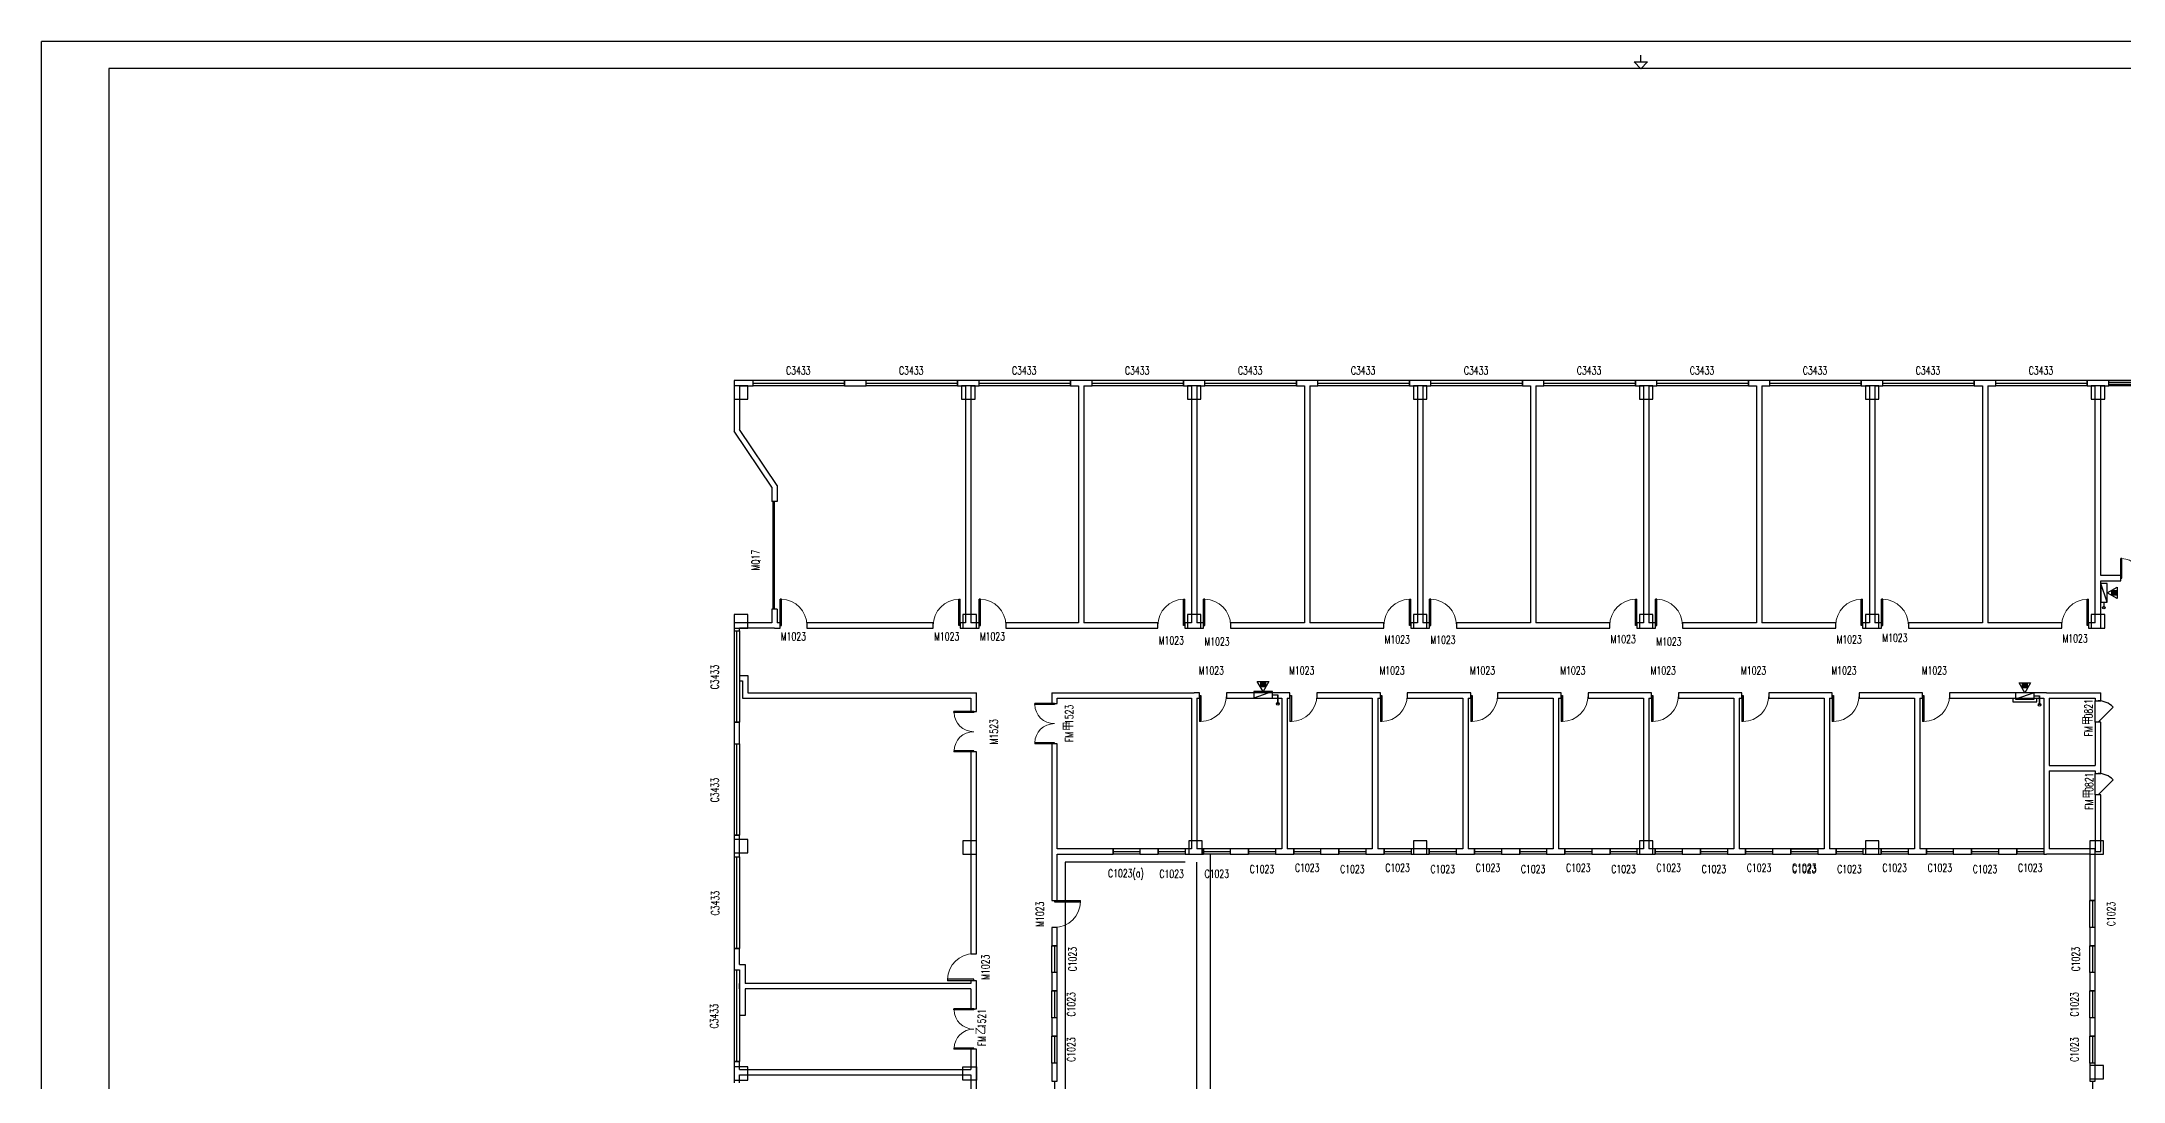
# Model space of a CAD drawing. Header units: inches. Extents: x -867 to 118033, y 1134206 to 1218306.
# Drawn here: x -867 to 76525, y 1179677 to 1218306 of the extents above; entities that cross this region are included whole.
import ezdxf

# ---------------------------------------------------------------- set-up
doc = ezdxf.new("R2010")
doc.units = ezdxf.units.IN
doc.header["$MEASUREMENT"] = 0
for name, color, linetype in [('COLUMN', 10, 'Continuous'), ('CURTWALL', 10, 'Continuous'), ('DOOR_FIRE', 10, 'Continuous'), ('DOOR_FIRE_TEXT', 10, 'Continuous'), ('WALL', 10, 'Continuous'), ('WINDOW', 10, 'Continuous'), ('WINDOW_TEXT', 10, 'Continuous')]:
    doc.layers.add(name, color=color, linetype=linetype)
doc.styles.add('_TCH_WINDOW', font='SIMPLEX', dxfattribs={"bigfont": 'GBCBIG'})

msp = doc.modelspace()

# ---------------------------------------------------------------- linework, layer by layer
at = {"color": 7}
for p, q in [((-867, 1134206), (-867, 1218306)), ((118033, 1218306), (-867, 1218306)), ((58583, 1217551), (58583, 1217801)), ((42583, 1163516), (42583, 1188117)), ((42083, 1163816), (42083, 1187817))]:
    msp.add_line(p, q, dxfattribs=at)
at = {"color": 1}
for p, q in [((75803, 1197477, 1000), (75803, 1197277, 1000)), ((44893, 1194037), (45093, 1194037)), ((45093, 1194037), (45093, 1193707)), ((73213, 1193996), (73413, 1193996)), ((73213, 1193996), (73413, 1193996)), ((73413, 1193996), (73413, 1193666)), ((73413, 1193996), (73413, 1193666))]:
    msp.add_line(p, q, dxfattribs=at)
at = {"color": 8}
for p, q in [((76278, 1197915, 1000), (76102, 1197739, 1000)), ((76193, 1197915, 1000), (76102, 1197824, 1000)), ((76136, 1197915, 1000), (76102, 1197880, 1000)), ((76164, 1197915, 1000), (76102, 1197852, 1000)), ((76249, 1197915, 1000), (76102, 1197767, 1000)), ((76221, 1197915, 1000), (76102, 1197795, 1000)), ((76278, 1197887, 1000), (76130, 1197739, 1000)), ((76278, 1197858, 1000), (76158, 1197739, 1000)), ((76278, 1197830, 1000), (76186, 1197739, 1000)), ((76278, 1197802, 1000), (76215, 1197739, 1000)), ((76278, 1197773, 1000), (76243, 1197739, 1000)), ((44455, 1194511), (44631, 1194335)), ((44455, 1194483), (44602, 1194335)), ((44455, 1194455), (44574, 1194335)), ((44455, 1194427), (44546, 1194335)), ((44455, 1194398), (44517, 1194335)), ((44455, 1194370), (44489, 1194335)), ((44483, 1194511), (44631, 1194364)), ((44511, 1194511), (44631, 1194392)), ((44539, 1194511), (44631, 1194420)), ((44568, 1194511), (44631, 1194449)), ((44596, 1194511), (44631, 1194477)), ((72775, 1194471), (72951, 1194295)), ((72775, 1194443), (72922, 1194295)), ((72775, 1194415), (72894, 1194295)), ((72775, 1194387), (72866, 1194295)), ((72775, 1194358), (72837, 1194295)), ((72775, 1194330), (72809, 1194295)), ((72803, 1194471), (72951, 1194324)), ((72831, 1194471), (72951, 1194352)), ((72859, 1194471), (72951, 1194380)), ((72888, 1194471), (72951, 1194409)), ((72916, 1194471), (72951, 1194437))]:
    msp.add_line(p, q, dxfattribs=at)
at = {"color": 1, "linetype": 'Continuous', "ltscale": 2}
for p, q in [((45093, 1193707), (45093, 1194037)), ((73413, 1193666), (73413, 1193996)), ((73413, 1193666), (73413, 1193996))]:
    msp.add_line(p, q, dxfattribs=at)
at = {"color": 7}
msp.add_lwpolyline([(117033, 1135206), (117033, 1217306), (1633, 1217306), (1633, 1135206)], close=True, dxfattribs=at)
at = {"color": 30, "linetype": 'Continuous'}
for points in [[(75683, 1198177), (75683, 1197477), (75923, 1197477), (75923, 1198177)], [(75683, 1198177), (75683, 1197477), (75923, 1197477), (75683, 1198177)], [(44193, 1193916), (44893, 1193916), (44893, 1194157), (44193, 1193916)], [(44193, 1193916), (44893, 1193916), (44893, 1194157), (44193, 1194157)], [(72513, 1193876), (73213, 1193876), (73213, 1194116), (72513, 1193876)], [(72513, 1193876), (73213, 1193876), (73213, 1194116), (72513, 1194116)], [(72513, 1193876), (73213, 1193876), (73213, 1194116), (72513, 1193876)], [(72513, 1193876), (73213, 1193876), (73213, 1194116), (72513, 1194116)]]:
    msp.add_lwpolyline(points, close=True, dxfattribs=at)
at = {"color": 2}
for points in [[(75923, 1197827), (76295, 1198042), (76295, 1197612)], [(76278, 1197915), (76278, 1197739), (76102, 1197739), (76102, 1197915)], [(44543, 1194157), (44328, 1194529), (44757, 1194529)], [(44455, 1194511), (44631, 1194511), (44631, 1194335), (44455, 1194335)], [(72863, 1194116), (72648, 1194489), (73077, 1194489)], [(72775, 1194471), (72951, 1194471), (72951, 1194295), (72775, 1194295)]]:
    msp.add_lwpolyline(points, close=True, dxfattribs=at)
at = {"color": 30}
msp.add_lwpolyline([(72413, 1193916), (72413, 1193776), (73313, 1193776), (73313, 1193916)], dxfattribs=at)
at = {"color": 7}
msp.add_lwpolyline([(41643, 1187817), (37183, 1187817), (37183, 1165237)], dxfattribs=at)
msp.add_polyline3d([(58333, 1217551, 0), (58833, 1217551, 0), (58583, 1217301, 0)], close=True, dxfattribs=at)
at = {"color": 2}
for centre in [(75803, 1197277), (45093, 1193707), (73413, 1193666), (73413, 1193666)]:
    msp.add_circle(centre, 50, dxfattribs=at)
at = {"layer": 'COLUMN', "color": 2, "ltscale": 3}
for points in [[(25383, 1205017), (25383, 1205517), (24883, 1205517), (24883, 1205017)], [(33833, 1205017), (33833, 1205517), (33333, 1205517), (33333, 1205017)], [(42233, 1205017), (42233, 1205517), (41733, 1205517), (41733, 1205017)], [(50633, 1205017), (50633, 1205517), (50133, 1205517), (50133, 1205017)], [(59033, 1205017), (59033, 1205517), (58533, 1205517), (58533, 1205017)], [(67433, 1205017), (67433, 1205517), (66933, 1205517), (66933, 1205017)], [(75833, 1205017), (75833, 1205517), (75333, 1205517), (75333, 1205017)], [(25383, 1196517), (25383, 1197017), (24883, 1197017), (24883, 1196517)], [(33883, 1196517), (33883, 1197017), (33383, 1197017), (33383, 1196517)], [(42233, 1196517), (42233, 1197017), (41733, 1197017), (41733, 1196517)], [(50633, 1196517), (50633, 1197017), (50133, 1197017), (50133, 1196517)], [(59033, 1196517), (59033, 1197017), (58533, 1197017), (58533, 1196517)], [(67433, 1196517), (67433, 1197017), (66933, 1197017), (66933, 1196517)], [(75833, 1196517), (75833, 1197017), (75333, 1197017), (75333, 1196517)], [(25383, 1188167), (25383, 1188667), (24883, 1188667), (24883, 1188167)], [(33883, 1188117), (33883, 1188617), (33383, 1188617), (33383, 1188117)], [(42283, 1188117), (42283, 1188617), (41783, 1188617), (41783, 1188117)], [(50633, 1188117), (50633, 1188617), (50133, 1188617), (50133, 1188117)], [(59033, 1188117), (59033, 1188617), (58533, 1188617), (58533, 1188117)], [(67433, 1188117), (67433, 1188617), (66933, 1188617), (66933, 1188117)], [(75783, 1188117), (75783, 1188617), (75283, 1188617), (75283, 1188117)], [(75783, 1179767), (75783, 1180267), (75283, 1180267), (75283, 1179767)], [(25383, 1179717), (25383, 1180217), (24883, 1180217), (24883, 1179717)], [(33383, 1180217), (33883, 1180217), (33883, 1179717), (33383, 1179717)]]:
    msp.add_lwpolyline(points, close=True, dxfattribs=at)
at = {"layer": 'CURTWALL', "color": 4}
for p, q in [((26313, 1201217), (26313, 1197217)), ((26363, 1201217), (26363, 1197217))]:
    msp.add_line(p, q, dxfattribs=at)
at = {"layer": 'DOOR_FIRE', "color": 7}
for p, q in [((76433, 1198367), (76433, 1199098)), ((76470, 1199098), (76433, 1199098)), ((76470, 1198367), (76470, 1199098)), ((76433, 1198367), (76470, 1198367)), ((36051, 1193679), (36051, 1193717)), ((36783, 1193717), (36051, 1193717)), ((36783, 1193679), (36051, 1193679)), ((36783, 1193717), (36783, 1193679)), ((36783, 1192254), (36051, 1192254)), ((36051, 1192254), (36051, 1192217)), ((36783, 1192217), (36051, 1192217)), ((36783, 1192217), (36783, 1192254)), ((33051, 1182329), (33051, 1182367)), ((33783, 1182367), (33051, 1182367)), ((33783, 1182329), (33051, 1182329)), ((33783, 1182367), (33783, 1182329)), ((33783, 1180904), (33051, 1180904)), ((33051, 1180904), (33051, 1180867)), ((33783, 1180867), (33051, 1180867)), ((33783, 1180867), (33783, 1180904))]:
    msp.add_line(p, q, dxfattribs=at)
at = {"layer": 'DOOR_FIRE', "color": 4}
for p, q in [((75483, 1193017), (75483, 1193817)), ((75583, 1193017), (76148, 1193582)), ((75483, 1190317), (75483, 1191117)), ((75583, 1190317), (76148, 1190882))]:
    msp.add_line(p, q, dxfattribs=at)
at = {"layer": 'DOOR_FIRE', "color": 7, "lineweight": 13}
for centre, start, end in [((76451, 1198367), 0, 88.53072), ((36783, 1193698), 181.46928, 270), ((36783, 1192235), 90, 178.53072), ((33783, 1182348), 181.46928, 270), ((33783, 1180885), 90, 178.53072)]:
    msp.add_arc(centre, 731, start, end, dxfattribs=at)
at = {"layer": 'DOOR_FIRE', "color": 4}
for centre in [(75583, 1193017), (75583, 1190317)]:
    msp.add_arc(centre, 800, 45, 90, dxfattribs=at)
at = {"layer": 'WALL', "color": 2}
for p, q in [((24883, 1205717), (24883, 1203838)), ((25583, 1205717), (24883, 1205717)), ((25083, 1205517), (25583, 1205517)), ((25083, 1205517), (25083, 1203899)), ((25583, 1205517), (25583, 1205717)), ((28983, 1205717), (28983, 1205517)), ((29783, 1205717), (28983, 1205717)), ((28983, 1205517), (29783, 1205517)), ((29783, 1205517), (29783, 1205717)), ((33583, 1205717), (33183, 1205717)), ((33183, 1205717), (33183, 1205517)), ((33183, 1205517), (33483, 1205517)), ((33483, 1205517), (33483, 1196717)), ((33983, 1205717), (33583, 1205717)), ((33683, 1205517), (33983, 1205517)), ((33683, 1205517), (33683, 1196717)), ((33983, 1205517), (33983, 1205717)), ((37383, 1205717), (37383, 1205517)), ((37783, 1205717), (37383, 1205717)), ((37383, 1205517), (37683, 1205517)), ((37683, 1205517), (37683, 1196717)), ((38183, 1205717), (37783, 1205717)), ((37883, 1205517), (38183, 1205517)), ((37883, 1205517), (37883, 1196717)), ((38183, 1205517), (38183, 1205717)), ((41983, 1205717), (41583, 1205717)), ((41583, 1205717), (41583, 1205517)), ((41583, 1205517), (41883, 1205517)), ((41883, 1205517), (41883, 1196717)), ((42383, 1205717), (41983, 1205717)), ((42083, 1205517), (42083, 1196717)), ((42083, 1205517), (42383, 1205517)), ((42383, 1205517), (42383, 1205717)), ((45783, 1205717), (45783, 1205517)), ((46183, 1205717), (45783, 1205717)), ((45783, 1205517), (46083, 1205517)), ((46083, 1205517), (46083, 1196717)), ((46583, 1205717), (46183, 1205717)), ((46283, 1205517), (46583, 1205517)), ((46283, 1205517), (46283, 1196717)), ((46583, 1205517), (46583, 1205717)), ((50383, 1205717), (49983, 1205717)), ((49983, 1205717), (49983, 1205517)), ((49983, 1205517), (50283, 1205517)), ((50283, 1205517), (50283, 1196717)), ((50783, 1205717), (50383, 1205717)), ((50483, 1205517), (50483, 1196717)), ((50483, 1205517), (50783, 1205517)), ((50783, 1205517), (50783, 1205717)), ((54583, 1205717), (54183, 1205717)), ((54183, 1205717), (54183, 1205517)), ((54183, 1205517), (54483, 1205517)), ((54483, 1205517), (54483, 1196717)), ((54983, 1205717), (54583, 1205717)), ((54683, 1205517), (54983, 1205517)), ((54683, 1205517), (54683, 1196717)), ((54983, 1205517), (54983, 1205717)), ((58383, 1205717), (58383, 1205517)), ((58783, 1205717), (58383, 1205717)), ((58383, 1205517), (58683, 1205517)), ((58683, 1205517), (58683, 1196717)), ((59183, 1205717), (58783, 1205717)), ((58883, 1205517), (58883, 1196717)), ((58883, 1205517), (59183, 1205517)), ((59183, 1205517), (59183, 1205717)), ((62583, 1205717), (62583, 1205517)), ((62983, 1205717), (62583, 1205717)), ((62583, 1205517), (62883, 1205517)), ((62883, 1205517), (62883, 1196717)), ((63383, 1205717), (62983, 1205717)), ((63083, 1205517), (63083, 1196717)), ((63083, 1205517), (63383, 1205517)), ((63383, 1205517), (63383, 1205717)), ((66783, 1205717), (66783, 1205517)), ((67183, 1205717), (66783, 1205717)), ((66783, 1205517), (67083, 1205517)), ((67083, 1205517), (67083, 1196717)), ((67583, 1205717), (67183, 1205717)), ((67283, 1205517), (67583, 1205517)), ((67283, 1205517), (67283, 1196717)), ((67583, 1205517), (67583, 1205717)), ((71383, 1205717), (70983, 1205717)), ((70983, 1205717), (70983, 1205517)), ((70983, 1205517), (71283, 1205517)), ((71283, 1205517), (71283, 1196717)), ((71783, 1205717), (71383, 1205717)), ((71483, 1205517), (71783, 1205517)), ((71483, 1205517), (71483, 1196717)), ((71783, 1205517), (71783, 1205717)), ((75583, 1205717), (75183, 1205717)), ((75183, 1205717), (75183, 1205517)), ((75183, 1205517), (75483, 1205517)), ((75483, 1198367), (75483, 1205517)), ((75983, 1205717), (75583, 1205717)), ((75683, 1205517), (75983, 1205517)), ((75683, 1198467), (75683, 1205517)), ((75983, 1205517), (75983, 1205717)), ((26283, 1201755), (24883, 1203838)), ((26483, 1201816), (25083, 1203899)), ((26283, 1201755), (26283, 1201217)), ((26483, 1201217), (26283, 1201217)), ((26483, 1201816), (26483, 1201217)), ((75483, 1196717), (75483, 1198367)), ((76433, 1198467), (75683, 1198467)), ((75683, 1196517), (75683, 1198267)), ((75683, 1198267), (76433, 1198267)), ((76433, 1198267), (76433, 1198467)), ((24883, 1196717), (24883, 1196417)), ((26283, 1196717), (24883, 1196717)), ((26383, 1196517), (25083, 1196517)), ((25083, 1196417), (25083, 1196517)), ((26483, 1197217), (26283, 1197217)), ((26283, 1197217), (26283, 1196717)), ((26383, 1196517), (26583, 1196517)), ((26483, 1197217), (26483, 1196717)), ((26583, 1196717), (26483, 1196717)), ((26583, 1196517), (26583, 1196717)), ((27583, 1196717), (27583, 1196517)), ((32283, 1196717), (27583, 1196717)), ((27583, 1196517), (32283, 1196517)), ((32283, 1196517), (32283, 1196717)), ((33283, 1196717), (33283, 1196517)), ((33483, 1196717), (33283, 1196717)), ((33283, 1196517), (33583, 1196517)), ((33583, 1196517), (33983, 1196517)), ((33983, 1196717), (33683, 1196717)), ((33983, 1196517), (33983, 1196717)), ((37683, 1196717), (34983, 1196717)), ((34983, 1196717), (34983, 1196517)), ((34983, 1196517), (37783, 1196517)), ((37783, 1196517), (40633, 1196517)), ((40633, 1196717), (37883, 1196717)), ((40633, 1196517), (40633, 1196717)), ((41633, 1196717), (41633, 1196517)), ((41883, 1196717), (41633, 1196717)), ((41633, 1196517), (41983, 1196517)), ((41983, 1196517), (42333, 1196517)), ((42333, 1196717), (42083, 1196717)), ((42333, 1196517), (42333, 1196717)), ((46083, 1196717), (43333, 1196717)), ((43333, 1196717), (43333, 1196517)), ((43333, 1196517), (46183, 1196517)), ((46183, 1196517), (49033, 1196517)), ((49033, 1196717), (46283, 1196717)), ((49033, 1196517), (49033, 1196717)), ((50283, 1196717), (50033, 1196717)), ((50033, 1196717), (50033, 1196517)), ((50033, 1196517), (50383, 1196517)), ((50383, 1196517), (50733, 1196517)), ((50733, 1196717), (50483, 1196717)), ((50733, 1196517), (50733, 1196717)), ((54483, 1196717), (51733, 1196717)), ((51733, 1196717), (51733, 1196517)), ((51733, 1196517), (54583, 1196517)), ((54583, 1196517), (57433, 1196517)), ((57433, 1196717), (54683, 1196717)), ((57433, 1196517), (57433, 1196717)), ((58683, 1196717), (58433, 1196717)), ((58433, 1196717), (58433, 1196517)), ((58433, 1196517), (58783, 1196517)), ((58783, 1196517), (59133, 1196517)), ((59133, 1196717), (58883, 1196717)), ((59133, 1196517), (59133, 1196717)), ((60133, 1196717), (60133, 1196517)), ((62883, 1196717), (60133, 1196717)), ((60133, 1196517), (62983, 1196517)), ((62983, 1196517), (65833, 1196517)), ((65833, 1196717), (63083, 1196717)), ((65833, 1196517), (65833, 1196717)), ((66833, 1196717), (66833, 1196517)), ((67083, 1196717), (66833, 1196717)), ((66833, 1196517), (67183, 1196517)), ((67183, 1196517), (67533, 1196517)), ((67533, 1196717), (67283, 1196717)), ((67533, 1196517), (67533, 1196717)), ((68533, 1196717), (68533, 1196517)), ((71283, 1196717), (68533, 1196717)), ((68533, 1196517), (71383, 1196517)), ((71383, 1196517), (74233, 1196517)), ((74233, 1196717), (71483, 1196717)), ((74233, 1196517), (74233, 1196717)), ((75233, 1196717), (75233, 1196517)), ((75483, 1196717), (75233, 1196717)), ((75233, 1196517), (75683, 1196517)), ((24883, 1196417), (25083, 1196417)), ((25083, 1194757), (25083, 1194557)), ((25083, 1194757), (25383, 1194757)), ((25083, 1194557), (25183, 1194557)), ((25183, 1194557), (25183, 1193916)), ((25383, 1194757), (25383, 1194116)), ((25183, 1193916), (33683, 1193916)), ((25383, 1194116), (33883, 1194116)), ((33683, 1193916), (33683, 1193417)), ((33683, 1193417), (33883, 1193417)), ((33883, 1193417), (33883, 1194116)), ((36683, 1194116), (41983, 1194116)), ((36683, 1194116), (36683, 1193717)), ((36683, 1193717), (36883, 1193717)), ((36883, 1193916), (41883, 1193916)), ((36883, 1193717), (36883, 1193916)), ((41883, 1193916), (41883, 1188317)), ((42183, 1194116), (41983, 1194116)), ((42083, 1193916), (42183, 1193916)), ((42083, 1193916), (42083, 1188317)), ((42183, 1193916), (42183, 1194116)), ((45343, 1194116), (43183, 1194116)), ((43183, 1194116), (43183, 1193916)), ((43183, 1193916), (45243, 1193916)), ((45243, 1193916), (45243, 1188317)), ((45543, 1194116), (45343, 1194116)), ((45443, 1193916), (45543, 1193916)), ((45443, 1193916), (45443, 1188317)), ((45543, 1193916), (45543, 1194116)), ((48703, 1194116), (46543, 1194116)), ((46543, 1194116), (46543, 1193916)), ((46543, 1193916), (48603, 1193916)), ((48603, 1193916), (48603, 1188317)), ((48903, 1194116), (48703, 1194116)), ((48803, 1193916), (48903, 1193916)), ((48803, 1193916), (48803, 1188317)), ((48903, 1193916), (48903, 1194116)), ((52063, 1194116), (49903, 1194116)), ((49903, 1194116), (49903, 1193916)), ((49903, 1193916), (51963, 1193916)), ((51963, 1193916), (51963, 1188317)), ((52263, 1194116), (52063, 1194116)), ((52163, 1193916), (52263, 1193916)), ((52163, 1193916), (52163, 1188317)), ((52263, 1193916), (52263, 1194116)), ((53263, 1194116), (53263, 1193916)), ((55423, 1194116), (53263, 1194116)), ((53263, 1193916), (55323, 1193916)), ((55323, 1193916), (55323, 1188317)), ((55623, 1194116), (55423, 1194116)), ((55523, 1193916), (55523, 1188317)), ((55523, 1193916), (55623, 1193916)), ((55623, 1193916), (55623, 1194116)), ((56623, 1194116), (56623, 1193916)), ((58783, 1194116), (56623, 1194116)), ((56623, 1193916), (58683, 1193916)), ((58683, 1193916), (58683, 1188317)), ((58983, 1194116), (58783, 1194116)), ((58883, 1193916), (58883, 1188317)), ((58883, 1193916), (58983, 1193916)), ((58983, 1193916), (58983, 1194116)), ((59983, 1194116), (59983, 1193916)), ((62143, 1194116), (59983, 1194116)), ((59983, 1193916), (62043, 1193916)), ((62043, 1193916), (62043, 1188317)), ((62343, 1194116), (62143, 1194116)), ((62243, 1193916), (62243, 1188317)), ((62243, 1193916), (62343, 1193916)), ((62343, 1193916), (62343, 1194116)), ((65503, 1194116), (63343, 1194116)), ((63343, 1194116), (63343, 1193916)), ((63343, 1193916), (65403, 1193916)), ((65403, 1193916), (65403, 1188317)), ((65703, 1194116), (65503, 1194116)), ((65603, 1193916), (65603, 1188317)), ((65603, 1193916), (65703, 1193916)), ((65703, 1193916), (65703, 1194116)), ((68863, 1194116), (66703, 1194116)), ((66703, 1194116), (66703, 1193916)), ((66703, 1193916), (68763, 1193916)), ((68763, 1193916), (68763, 1188317)), ((69063, 1194116), (68863, 1194116)), ((68963, 1193916), (68963, 1188317)), ((68963, 1193916), (69063, 1193916)), ((69063, 1193916), (69063, 1194116)), ((73663, 1194116), (70063, 1194116)), ((70063, 1194116), (70063, 1193916)), ((70063, 1193916), (73563, 1193916)), ((73563, 1193916), (73563, 1191317)), ((73663, 1194116), (75683, 1194116)), ((73763, 1193916), (75483, 1193916)), ((73763, 1193916), (73763, 1191417)), ((75483, 1193916), (75483, 1193817)), ((75483, 1193817), (75683, 1193817)), ((75683, 1193817), (75683, 1194116)), ((24883, 1193017), (24883, 1192217)), ((25083, 1193017), (24883, 1193017)), ((25083, 1192217), (25083, 1193017)), ((75483, 1193017), (75483, 1191417)), ((75683, 1193017), (75483, 1193017)), ((75683, 1191317), (75683, 1193017)), ((24883, 1192217), (25083, 1192217)), ((33683, 1191917), (33683, 1184417)), ((33883, 1191917), (33683, 1191917)), ((33883, 1184417), (33883, 1191917)), ((36883, 1192217), (36683, 1192217)), ((36683, 1192217), (36683, 1188217)), ((36883, 1188317), (36883, 1192217)), ((73563, 1191317), (73563, 1188317)), ((73763, 1191417), (75483, 1191417)), ((73763, 1191217), (73763, 1188317)), ((73763, 1191217), (75483, 1191217)), ((75483, 1191217), (75483, 1191117)), ((75483, 1191117), (75683, 1191117)), ((75683, 1191117), (75683, 1191317)), ((75683, 1190317), (75483, 1190317)), ((75483, 1190317), (75483, 1188217)), ((75683, 1188217), (75683, 1190317)), ((25083, 1188817), (24883, 1188817)), ((24883, 1188817), (24883, 1188017)), ((25083, 1188017), (25083, 1188817)), ((24883, 1188017), (25083, 1188017)), ((36683, 1188217), (36683, 1186397)), ((38963, 1188317), (36883, 1188317)), ((36883, 1188117), (38963, 1188117)), ((36883, 1186397), (36883, 1188117)), ((38963, 1188117), (38963, 1188317)), ((40643, 1188317), (39963, 1188317)), ((39963, 1188317), (39963, 1188117)), ((39963, 1188117), (40643, 1188117)), ((40643, 1188117), (40643, 1188317)), ((41883, 1188317), (41643, 1188317)), ((41643, 1188317), (41643, 1188117)), ((41643, 1188117), (41983, 1188117)), ((41983, 1188117), (42323, 1188117)), ((42323, 1188317), (42083, 1188317)), ((42323, 1188117), (42323, 1188317)), ((43323, 1188317), (43323, 1188117)), ((44003, 1188317), (43323, 1188317)), ((43323, 1188117), (44003, 1188117)), ((44003, 1188117), (44003, 1188317)), ((45243, 1188317), (45003, 1188317)), ((45003, 1188317), (45003, 1188117)), ((45003, 1188117), (45343, 1188117)), ((45343, 1188117), (45683, 1188117)), ((45683, 1188317), (45443, 1188317)), ((45683, 1188117), (45683, 1188317)), ((47363, 1188317), (46683, 1188317)), ((46683, 1188317), (46683, 1188117)), ((46683, 1188117), (47363, 1188117)), ((47363, 1188117), (47363, 1188317)), ((48363, 1188317), (48363, 1188117)), ((48603, 1188317), (48363, 1188317)), ((48363, 1188117), (48703, 1188117)), ((48703, 1188117), (49043, 1188117)), ((49043, 1188317), (48803, 1188317)), ((49043, 1188117), (49043, 1188317)), ((50043, 1188317), (50043, 1188117)), ((50723, 1188317), (50043, 1188317)), ((50043, 1188117), (50723, 1188117)), ((50723, 1188117), (50723, 1188317)), ((51963, 1188317), (51723, 1188317)), ((51723, 1188317), (51723, 1188117)), ((51723, 1188117), (52063, 1188117)), ((52063, 1188117), (52403, 1188117)), ((52403, 1188317), (52163, 1188317)), ((52403, 1188117), (52403, 1188317)), ((53403, 1188317), (53403, 1188117)), ((54083, 1188317), (53403, 1188317)), ((53403, 1188117), (54083, 1188117)), ((54083, 1188117), (54083, 1188317)), ((55323, 1188317), (55083, 1188317)), ((55083, 1188317), (55083, 1188117)), ((55083, 1188117), (55423, 1188117)), ((55423, 1188117), (55763, 1188117)), ((55763, 1188317), (55523, 1188317)), ((55763, 1188117), (55763, 1188317)), ((57443, 1188317), (56763, 1188317)), ((56763, 1188317), (56763, 1188117)), ((56763, 1188117), (57443, 1188117)), ((57443, 1188117), (57443, 1188317)), ((58683, 1188317), (58443, 1188317)), ((58443, 1188317), (58443, 1188117)), ((58443, 1188117), (58783, 1188117)), ((58783, 1188117), (59123, 1188117)), ((59123, 1188317), (58883, 1188317)), ((59123, 1188117), (59123, 1188317)), ((60803, 1188317), (60123, 1188317)), ((60123, 1188317), (60123, 1188117)), ((60123, 1188117), (60803, 1188117)), ((60803, 1188117), (60803, 1188317)), ((61803, 1188317), (61803, 1188117)), ((62043, 1188317), (61803, 1188317)), ((61803, 1188117), (62143, 1188117)), ((62143, 1188117), (62483, 1188117)), ((62483, 1188317), (62243, 1188317)), ((62483, 1188117), (62483, 1188317)), ((63483, 1188317), (63483, 1188117)), ((64163, 1188317), (63483, 1188317)), ((63483, 1188117), (64163, 1188117)), ((64163, 1188317), (65163, 1188317)), ((64163, 1188117), (64163, 1188317)), ((64163, 1188117), (64163, 1188317)), ((65163, 1188117), (64163, 1188117)), ((65163, 1188317), (65163, 1188117)), ((65163, 1188317), (65163, 1188117)), ((65403, 1188317), (65163, 1188317)), ((65163, 1188117), (65503, 1188117)), ((65503, 1188117), (65843, 1188117)), ((65843, 1188317), (65603, 1188317)), ((65843, 1188117), (65843, 1188317)), ((66843, 1188317), (66843, 1188117)), ((67523, 1188317), (66843, 1188317)), ((66843, 1188117), (67523, 1188117)), ((67523, 1188117), (67523, 1188317)), ((68523, 1188317), (68523, 1188117)), ((68763, 1188317), (68523, 1188317)), ((68523, 1188117), (68863, 1188117)), ((68863, 1188117), (69203, 1188117)), ((69203, 1188317), (68963, 1188317)), ((69203, 1188117), (69203, 1188317)), ((70203, 1188317), (70203, 1188117)), ((70883, 1188317), (70203, 1188317)), ((70203, 1188117), (70883, 1188117)), ((70883, 1188117), (70883, 1188317)), ((71883, 1188317), (71883, 1188117)), ((72563, 1188317), (71883, 1188317)), ((71883, 1188117), (72563, 1188117)), ((72563, 1188117), (72563, 1188317)), ((73563, 1188317), (73563, 1188117)), ((73563, 1188117), (73663, 1188117)), ((75283, 1188117), (73663, 1188117)), ((75483, 1188317), (73763, 1188317)), ((75283, 1188117), (75283, 1186397)), ((75483, 1186397), (75483, 1188317)), ((75483, 1188217), (75683, 1188217)), ((36683, 1186397), (36883, 1186397)), ((75283, 1186397), (75483, 1186397)), ((36683, 1185397), (36683, 1184717)), ((36883, 1185397), (36683, 1185397)), ((36883, 1184717), (36883, 1185397)), ((75283, 1185397), (75283, 1184717)), ((75483, 1185397), (75283, 1185397)), ((75483, 1184717), (75483, 1185397)), ((24883, 1184617), (24883, 1183917)), ((25083, 1184617), (24883, 1184617)), ((25083, 1184017), (25083, 1184617)), ((33683, 1184417), (33883, 1184417)), ((36683, 1184717), (36883, 1184717)), ((75283, 1184717), (75483, 1184717)), ((24883, 1183917), (24883, 1183817)), ((24883, 1183817), (25083, 1183817)), ((25083, 1184017), (25283, 1184017)), ((25083, 1183817), (25083, 1183317)), ((25083, 1183817), (25083, 1183817)), ((25283, 1184017), (25283, 1183317)), ((33883, 1183417), (33683, 1183417)), ((33683, 1183417), (33683, 1183317)), ((33883, 1183217), (33883, 1183417)), ((36683, 1183717), (36683, 1183037)), ((36883, 1183717), (36683, 1183717)), ((36883, 1183037), (36883, 1183717)), ((75483, 1183717), (75283, 1183717)), ((75283, 1183717), (75283, 1183037)), ((75483, 1183037), (75483, 1183717)), ((25083, 1183317), (25083, 1183317)), ((25083, 1183117), (25083, 1183317)), ((25083, 1183117), (25083, 1183117)), ((25083, 1183117), (25083, 1182117)), ((33683, 1183317), (25283, 1183317)), ((25283, 1183117), (25283, 1182117)), ((33683, 1183117), (25283, 1183117)), ((33683, 1183117), (33683, 1182367)), ((33883, 1182367), (33883, 1183217)), ((36683, 1183037), (36883, 1183037)), ((75283, 1183037), (75483, 1183037)), ((25283, 1182117), (25083, 1182117)), ((33683, 1182367), (33883, 1182367)), ((36883, 1182037), (36683, 1182037)), ((36683, 1182037), (36683, 1181357)), ((36883, 1181357), (36883, 1182037)), ((75483, 1182037), (75283, 1182037)), ((75283, 1182037), (75283, 1181357)), ((75483, 1181357), (75483, 1182037)), ((36683, 1181357), (36883, 1181357)), ((75283, 1181357), (75483, 1181357)), ((24883, 1180417), (24883, 1180017)), ((25083, 1180417), (24883, 1180417)), ((25083, 1180117), (25083, 1180417)), ((33683, 1180867), (33683, 1180117)), ((33883, 1180867), (33683, 1180867)), ((33883, 1180017), (33883, 1180867)), ((36683, 1180357), (36683, 1179677)), ((36883, 1180357), (36683, 1180357)), ((36883, 1179677), (36883, 1180357)), ((75483, 1180357), (75283, 1180357)), ((75283, 1180357), (75283, 1179677)), ((75483, 1179677), (75483, 1180357)), ((24883, 1180017), (24883, 1179617)), ((25083, 1180117), (33683, 1180117)), ((25083, 1179917), (33683, 1179917)), ((25083, 1179617), (25083, 1179917)), ((33683, 1179917), (33683, 1177017)), ((33883, 1177017), (33883, 1180017)), ((36683, 1179677), (36883, 1179677)), ((75283, 1179677), (75483, 1179677))]:
    msp.add_line(p, q, dxfattribs=at)
at = {"layer": 'WINDOW', "color": 4}
for p, q in [((25583, 1205517), (25583, 1205717)), ((28983, 1205717), (25583, 1205717)), ((25583, 1205617), (28983, 1205617)), ((28983, 1205517), (25583, 1205517)), ((28983, 1205517), (28983, 1205717)), ((29783, 1205517), (29783, 1205717)), ((33183, 1205717), (29783, 1205717)), ((29783, 1205617), (33183, 1205617)), ((33183, 1205517), (29783, 1205517)), ((33183, 1205517), (33183, 1205717)), ((37383, 1205717), (33983, 1205717)), ((33983, 1205517), (33983, 1205717)), ((33983, 1205617), (37383, 1205617)), ((37383, 1205517), (33983, 1205517)), ((37383, 1205517), (37383, 1205717)), ((38183, 1205517), (38183, 1205717)), ((41583, 1205717), (38183, 1205717)), ((38183, 1205617), (41583, 1205617)), ((41583, 1205517), (38183, 1205517)), ((41583, 1205517), (41583, 1205717)), ((42383, 1205517), (42383, 1205717)), ((45783, 1205717), (42383, 1205717)), ((42383, 1205617), (45783, 1205617)), ((45783, 1205517), (42383, 1205517)), ((45783, 1205517), (45783, 1205717)), ((46583, 1205517), (46583, 1205717)), ((49983, 1205717), (46583, 1205717)), ((46583, 1205617), (49983, 1205617)), ((49983, 1205517), (46583, 1205517)), ((49983, 1205517), (49983, 1205717)), ((54183, 1205717), (50783, 1205717)), ((50783, 1205517), (50783, 1205717)), ((50783, 1205617), (54183, 1205617)), ((54183, 1205517), (50783, 1205517)), ((54183, 1205517), (54183, 1205717)), ((54983, 1205517), (54983, 1205717)), ((58383, 1205717), (54983, 1205717)), ((54983, 1205617), (58383, 1205617)), ((58383, 1205517), (54983, 1205517)), ((58383, 1205517), (58383, 1205717)), ((62583, 1205717), (59183, 1205717)), ((59183, 1205517), (59183, 1205717)), ((59183, 1205617), (62583, 1205617)), ((62583, 1205517), (59183, 1205517)), ((62583, 1205517), (62583, 1205717)), ((66783, 1205717), (63383, 1205717)), ((63383, 1205517), (63383, 1205717)), ((63383, 1205617), (66783, 1205617)), ((66783, 1205517), (63383, 1205517)), ((66783, 1205517), (66783, 1205717)), ((70983, 1205717), (67583, 1205717)), ((67583, 1205517), (67583, 1205717)), ((67583, 1205617), (70983, 1205617)), ((70983, 1205517), (67583, 1205517)), ((70983, 1205517), (70983, 1205717)), ((75183, 1205717), (71783, 1205717)), ((71783, 1205517), (71783, 1205717)), ((71783, 1205617), (75183, 1205617)), ((75183, 1205517), (71783, 1205517)), ((75183, 1205517), (75183, 1205717)), ((24883, 1196417), (24883, 1193017)), ((24883, 1196417), (25083, 1196417)), ((24983, 1193017), (24983, 1196417)), ((25083, 1196417), (25083, 1193017)), ((24883, 1193017), (25083, 1193017)), ((24883, 1192217), (25083, 1192217)), ((24883, 1192217), (24883, 1188817)), ((24983, 1188817), (24983, 1192217)), ((25083, 1192217), (25083, 1188817)), ((24883, 1188817), (25083, 1188817)), ((24883, 1188017), (24883, 1184617)), ((24883, 1188017), (25083, 1188017)), ((24983, 1184617), (24983, 1188017)), ((25083, 1188017), (25083, 1184617)), ((38963, 1188317), (38963, 1188117)), ((39963, 1188317), (38963, 1188317)), ((38963, 1188217), (39963, 1188217)), ((39963, 1188117), (38963, 1188117)), ((39963, 1188317), (39963, 1188117)), ((40643, 1188317), (40643, 1188117)), ((41643, 1188317), (40643, 1188317)), ((40643, 1188217), (41643, 1188217)), ((41643, 1188117), (40643, 1188117)), ((41643, 1188317), (41643, 1188117)), ((42323, 1188317), (42323, 1188117)), ((43323, 1188317), (42323, 1188317)), ((42323, 1188217), (43323, 1188217)), ((43323, 1188117), (42323, 1188117)), ((43323, 1188317), (43323, 1188117)), ((45003, 1188317), (44003, 1188317)), ((44003, 1188317), (44003, 1188117)), ((44003, 1188217), (45003, 1188217)), ((45003, 1188117), (44003, 1188117)), ((45003, 1188317), (45003, 1188117)), ((46683, 1188317), (45683, 1188317)), ((45683, 1188317), (45683, 1188117)), ((45683, 1188217), (46683, 1188217)), ((46683, 1188117), (45683, 1188117)), ((46683, 1188317), (46683, 1188117)), ((48363, 1188317), (47363, 1188317)), ((47363, 1188317), (47363, 1188117)), ((47363, 1188217), (48363, 1188217)), ((48363, 1188117), (47363, 1188117)), ((48363, 1188317), (48363, 1188117)), ((49043, 1188317), (49043, 1188117)), ((50043, 1188317), (49043, 1188317)), ((49043, 1188217), (50043, 1188217)), ((50043, 1188117), (49043, 1188117)), ((50043, 1188317), (50043, 1188117)), ((50723, 1188317), (50723, 1188117)), ((51723, 1188317), (50723, 1188317)), ((50723, 1188217), (51723, 1188217)), ((51723, 1188117), (50723, 1188117)), ((51723, 1188317), (51723, 1188117)), ((52403, 1188317), (52403, 1188117)), ((53403, 1188317), (52403, 1188317)), ((52403, 1188217), (53403, 1188217)), ((53403, 1188117), (52403, 1188117)), ((53403, 1188317), (53403, 1188117)), ((55083, 1188317), (54083, 1188317)), ((54083, 1188317), (54083, 1188117)), ((54083, 1188217), (55083, 1188217)), ((55083, 1188117), (54083, 1188117)), ((55083, 1188317), (55083, 1188117)), ((56763, 1188317), (55763, 1188317)), ((55763, 1188317), (55763, 1188117)), ((55763, 1188217), (56763, 1188217)), ((56763, 1188117), (55763, 1188117)), ((56763, 1188317), (56763, 1188117)), ((57443, 1188317), (57443, 1188117)), ((58443, 1188317), (57443, 1188317)), ((57443, 1188217), (58443, 1188217)), ((58443, 1188117), (57443, 1188117)), ((58443, 1188317), (58443, 1188117)), ((59123, 1188317), (59123, 1188117)), ((60123, 1188317), (59123, 1188317)), ((59123, 1188217), (60123, 1188217)), ((60123, 1188117), (59123, 1188117)), ((60123, 1188317), (60123, 1188117)), ((60803, 1188317), (60803, 1188117)), ((61803, 1188317), (60803, 1188317)), ((60803, 1188217), (61803, 1188217)), ((61803, 1188117), (60803, 1188117)), ((61803, 1188317), (61803, 1188117)), ((62483, 1188317), (62483, 1188117)), ((63483, 1188317), (62483, 1188317)), ((62483, 1188217), (63483, 1188217)), ((63483, 1188117), (62483, 1188117)), ((63483, 1188317), (63483, 1188117)), ((64163, 1188317), (64163, 1188117)), ((65163, 1188317), (64163, 1188317)), ((64163, 1188317), (64163, 1188117)), ((65163, 1188317), (64163, 1188317)), ((64163, 1188217), (65163, 1188217)), ((64163, 1188217), (65163, 1188217)), ((65163, 1188117), (64163, 1188117)), ((65163, 1188117), (64163, 1188117)), ((65163, 1188317), (65163, 1188117)), ((65163, 1188317), (65163, 1188117)), ((65843, 1188317), (65843, 1188117)), ((66843, 1188317), (65843, 1188317)), ((65843, 1188217), (66843, 1188217)), ((66843, 1188117), (65843, 1188117)), ((66843, 1188317), (66843, 1188117)), ((67523, 1188317), (67523, 1188117)), ((68523, 1188317), (67523, 1188317)), ((67523, 1188217), (68523, 1188217)), ((68523, 1188117), (67523, 1188117)), ((68523, 1188317), (68523, 1188117)), ((70203, 1188317), (69203, 1188317)), ((69203, 1188317), (69203, 1188117)), ((69203, 1188217), (70203, 1188217)), ((70203, 1188117), (69203, 1188117)), ((70203, 1188317), (70203, 1188117)), ((71883, 1188317), (70883, 1188317)), ((70883, 1188317), (70883, 1188117)), ((70883, 1188217), (71883, 1188217)), ((71883, 1188117), (70883, 1188117)), ((71883, 1188317), (71883, 1188117)), ((72563, 1188317), (72563, 1188117)), ((73563, 1188317), (72563, 1188317)), ((72563, 1188217), (73563, 1188217)), ((73563, 1188117), (72563, 1188117)), ((73563, 1188317), (73563, 1188117)), ((75483, 1186397), (75283, 1186397)), ((75283, 1185397), (75283, 1186397)), ((75383, 1186397), (75383, 1185397)), ((75483, 1185397), (75483, 1186397)), ((75483, 1185397), (75283, 1185397)), ((24883, 1184617), (25083, 1184617)), ((36883, 1184717), (36683, 1184717)), ((36683, 1183717), (36683, 1184717)), ((36783, 1184717), (36783, 1183717)), ((36883, 1183717), (36883, 1184717)), ((75483, 1184717), (75283, 1184717)), ((75283, 1183717), (75283, 1184717)), ((75383, 1184717), (75383, 1183717)), ((75483, 1183717), (75483, 1184717)), ((24883, 1183817), (24883, 1180417)), ((24883, 1183817), (25083, 1183817)), ((24983, 1180417), (24983, 1183817)), ((25083, 1183817), (25083, 1180417)), ((36883, 1183717), (36683, 1183717)), ((75483, 1183717), (75283, 1183717)), ((36683, 1182037), (36683, 1183037)), ((36883, 1183037), (36683, 1183037)), ((36783, 1183037), (36783, 1182037)), ((36883, 1182037), (36883, 1183037)), ((75483, 1183037), (75283, 1183037)), ((75283, 1182037), (75283, 1183037)), ((75383, 1183037), (75383, 1182037)), ((75483, 1182037), (75483, 1183037)), ((36883, 1182037), (36683, 1182037)), ((75483, 1182037), (75283, 1182037)), ((36883, 1181357), (36683, 1181357)), ((36683, 1180357), (36683, 1181357)), ((36783, 1181357), (36783, 1180357)), ((36883, 1180357), (36883, 1181357)), ((75283, 1180357), (75283, 1181357)), ((75483, 1181357), (75283, 1181357)), ((75383, 1181357), (75383, 1180357)), ((75483, 1180357), (75483, 1181357)), ((24883, 1180417), (25083, 1180417)), ((36883, 1180357), (36683, 1180357)), ((75483, 1180357), (75283, 1180357)), ((36783, 1179677), (36783, 1178677)), ((75383, 1179677), (75383, 1178677))]:
    msp.add_line(p, q, dxfattribs=at)
at = {"layer": 'WINDOW', "color": 7}
for p, q in [((78683, 1205717), (75983, 1205717)), ((75983, 1205650), (78683, 1205650)), ((75983, 1205583), (78683, 1205583)), ((78683, 1205517), (75983, 1205517)), ((26583, 1196617), (26583, 1197592)), ((26633, 1197592), (26583, 1197592)), ((26633, 1196617), (26633, 1197592)), ((33233, 1196617), (33233, 1197592)), ((33233, 1197592), (33283, 1197592)), ((33283, 1196617), (33283, 1197592)), ((34033, 1197592), (33983, 1197592)), ((33983, 1196617), (33983, 1197592)), ((34033, 1196617), (34033, 1197592)), ((41583, 1197592), (41633, 1197592)), ((41583, 1196617), (41583, 1197592)), ((41633, 1196617), (41633, 1197592)), ((42383, 1197592), (42333, 1197592)), ((42333, 1196617), (42333, 1197592)), ((42383, 1196617), (42383, 1197592)), ((49983, 1197592), (50033, 1197592)), ((49983, 1196617), (49983, 1197592)), ((50033, 1196617), (50033, 1197592)), ((50733, 1196617), (50733, 1197592)), ((50783, 1197592), (50733, 1197592)), ((50783, 1196617), (50783, 1197592)), ((58383, 1197592), (58433, 1197592)), ((58383, 1196617), (58383, 1197592)), ((58433, 1196617), (58433, 1197592)), ((59133, 1196617), (59133, 1197592)), ((59183, 1197592), (59133, 1197592)), ((59183, 1196617), (59183, 1197592)), ((66783, 1196617), (66783, 1197592)), ((66783, 1197592), (66833, 1197592)), ((66833, 1196617), (66833, 1197592)), ((67533, 1196617), (67533, 1197592)), ((67583, 1197592), (67533, 1197592)), ((67583, 1196617), (67583, 1197592)), ((75183, 1196617), (75183, 1197592)), ((75183, 1197592), (75233, 1197592)), ((75233, 1196617), (75233, 1197592)), ((26583, 1196617), (26633, 1196617)), ((33283, 1196617), (33233, 1196617)), ((33983, 1196617), (34033, 1196617)), ((41633, 1196617), (41583, 1196617)), ((42333, 1196617), (42383, 1196617)), ((50033, 1196617), (49983, 1196617)), ((50733, 1196617), (50783, 1196617)), ((58433, 1196617), (58383, 1196617)), ((59133, 1196617), (59183, 1196617)), ((66833, 1196617), (66783, 1196617)), ((67533, 1196617), (67583, 1196617)), ((75233, 1196617), (75183, 1196617)), ((33783, 1193417), (33051, 1193417)), ((33051, 1193379), (33051, 1193417)), ((33783, 1193417), (33783, 1193379)), ((42183, 1194017), (42183, 1193042)), ((42183, 1194017), (42233, 1194017)), ((42233, 1194017), (42233, 1193042)), ((45543, 1194017), (45593, 1194017)), ((45543, 1194017), (45543, 1193042)), ((45593, 1194017), (45593, 1193042)), ((48903, 1194017), (48903, 1193042)), ((48903, 1194017), (48953, 1194017)), ((48953, 1194017), (48953, 1193042)), ((52263, 1194017), (52263, 1193042)), ((52263, 1194017), (52313, 1194017)), ((52313, 1194017), (52313, 1193042)), ((55623, 1194017), (55623, 1193042)), ((55623, 1194017), (55673, 1194017)), ((55673, 1194017), (55673, 1193042)), ((58983, 1194017), (58983, 1193042)), ((58983, 1194017), (59033, 1194017)), ((59033, 1194017), (59033, 1193042)), ((62343, 1194017), (62393, 1194017)), ((62343, 1194017), (62343, 1193042)), ((62393, 1194017), (62393, 1193042)), ((65703, 1194017), (65703, 1193042)), ((65703, 1194017), (65753, 1194017)), ((65753, 1194017), (65753, 1193042)), ((69063, 1194017), (69063, 1193042)), ((69063, 1194017), (69113, 1194017)), ((69113, 1194017), (69113, 1193042)), ((33783, 1193379), (33051, 1193379)), ((42233, 1193042), (42183, 1193042)), ((45593, 1193042), (45543, 1193042)), ((48953, 1193042), (48903, 1193042)), ((52313, 1193042), (52263, 1193042)), ((55673, 1193042), (55623, 1193042)), ((59033, 1193042), (58983, 1193042)), ((62393, 1193042), (62343, 1193042)), ((65753, 1193042), (65703, 1193042)), ((69113, 1193042), (69063, 1193042)), ((33051, 1191954), (33051, 1191917)), ((33783, 1191954), (33051, 1191954)), ((33783, 1191917), (33051, 1191917)), ((33783, 1191917), (33783, 1191954)), ((36783, 1186397), (36783, 1186347)), ((36783, 1186397), (37758, 1186397)), ((36783, 1186347), (37758, 1186347)), ((37758, 1186347), (37758, 1186397)), ((33783, 1183467), (32808, 1183467)), ((32808, 1183467), (32808, 1183417)), ((33783, 1183417), (32808, 1183417)), ((33783, 1183417), (33783, 1183467))]:
    msp.add_line(p, q, dxfattribs=at)
at = {"layer": 'WINDOW', "color": 7, "lineweight": 13}
for centre, radius, start, end in [((26608, 1196617), 975, 0, 88.53072), ((33258, 1196617), 975, 91.46928, 180), ((34008, 1196617), 975, 0, 88.53072), ((41608, 1196617), 975, 91.46928, 180), ((42358, 1196617), 975, 0, 88.53072), ((50008, 1196617), 975, 91.46928, 180), ((50758, 1196617), 975, 0, 88.53072), ((58408, 1196617), 975, 91.46928, 180), ((59158, 1196617), 975, 0, 88.53072), ((66808, 1196617), 975, 91.46928, 180), ((67558, 1196617), 975, 0, 88.53072), ((75208, 1196617), 975, 91.46928, 180), ((42208, 1194017), 975, 271.46928, 0), ((45568, 1194017), 975, 271.46928, 0), ((48928, 1194017), 975, 271.46928, 0), ((52288, 1194017), 975, 271.46928, 0), ((55648, 1194017), 975, 271.46928, 0), ((59008, 1194017), 975, 271.46928, 0), ((62368, 1194017), 975, 271.46928, 0), ((65728, 1194017), 975, 271.46928, 0), ((69088, 1194017), 975, 271.46928, 0), ((33783, 1193398), 731, 181.46928, 270), ((33783, 1191935), 731, 90, 178.53072), ((36783, 1186372), 975, 270, 358.53072), ((33783, 1183442), 975, 90, 178.53072)]:
    msp.add_arc(centre, radius, start, end, dxfattribs=at)

# ---------------------------------------------------------------- texts
at = {"layer": 'DOOR_FIRE_TEXT', "color": 7, "style": '_TCH_WINDOW', "width": 0.705882}
for s, p in [('1523', (37483, 1192949)), ('0821', (75382, 1193158)), ('FM', (37483, 1192284)), ('FM', (75382, 1192492)), ('0821', (75399, 1190432)), ('FM', (75399, 1189767)), ('1521', (34230, 1181644)), ('FM', (34230, 1180979))]:
    msp.add_text(s, height=297.5, rotation=90, dxfattribs=at).set_placement(p)
at = {"layer": 'DOOR_FIRE_TEXT', "color": 7, "style": '_TCH_WINDOW'}
for s, p in [('甲', (37483, 1192704)), ('甲', (75382, 1192912)), ('甲', (75399, 1190187)), ('乙', (34230, 1181399))]:
    msp.add_text(s, height=338, rotation=90, dxfattribs=at).set_placement(p)
at = {"layer": 'WINDOW', "color": 7, "style": '_TCH_WINDOW', "width": 0.705882}
for s, p in [('C3433', (26808, 1205940)), ('C3433', (31008, 1205940)), ('C3433', (35208, 1205940)), ('C3433', (39408, 1205940)), ('C3433', (43608, 1205940)), ('C3433', (47808, 1205940)), ('C3433', (52008, 1205940)), ('C3433', (56208, 1205940)), ('C3433', (60408, 1205940)), ('C3433', (64608, 1205940)), ('C3433', (68808, 1205940)), ('C3433', (73008, 1205940)), ('M1023', (26613, 1196057)), ('M1023', (32313, 1196057)), ('M1023', (34013, 1196057)), ('M1023', (40663, 1195912)), ('M1023', (42363, 1195869)), ('M1023', (49063, 1195944)), ('M1023', (50763, 1195934)), ('M1023', (57463, 1195956)), ('M1023', (59163, 1195869)), ('M1023', (65863, 1195945)), ('M1023', (67563, 1196010)), ('M1023', (74263, 1195986)), ('M1023', (42151, 1194793)), ('M1023', (45511, 1194793)), ('M1023', (48871, 1194793)), ('M1023', (52231, 1194793)), ('M1023', (55591, 1194793)), ('M1023', (58951, 1194793)), ('M1023', (62311, 1194793)), ('M1023', (65671, 1194793)), ('M1023', (69031, 1194793)), ('C1023(a)', (38778, 1187257)), ('C1023', (40688, 1187236)), ('C1023', (42368, 1187241)), ('C1023', (44048, 1187416)), ('C1023', (45728, 1187464)), ('C1023', (47408, 1187416)), ('C1023', (49088, 1187464)), ('C1023', (50768, 1187416)), ('C1023', (52448, 1187464)), ('C1023', (54128, 1187416)), ('C1023', (55808, 1187464)), ('C1023', (57488, 1187416)), ('C1023', (59168, 1187464)), ('C1023', (60848, 1187416)), ('C1023', (62528, 1187464)), ('C1023', (64208, 1187464)), ('C1023', (64208, 1187416)), ('C1023', (65888, 1187416)), ('C1023', (67568, 1187464)), ('C1023', (69248, 1187464)), ('C1023', (70928, 1187416)), ('C1023', (72608, 1187464))]:
    msp.add_text(s, height=297.5, dxfattribs=at).set_placement(p)
for s, p in [('C3433', (24304, 1194242)), ('M1523', (34682, 1192197)), ('C3433', (24306, 1190042)), ('C3433', (24325, 1185842)), ('M1023', (36396, 1185416)), ('C1023', (76219, 1185442)), ('M1023', (34368, 1183447)), ('C1023', (37609, 1183762)), ('C1023', (74905, 1183762)), ('C1023', (37561, 1182082)), ('C1023', (74857, 1182082)), ('C3433', (24285, 1181642)), ('C1023', (37561, 1180402)), ('C1023', (74857, 1180402))]:
    msp.add_text(s, height=297.5, rotation=90, dxfattribs=at).set_placement(p)
at = {"layer": 'WINDOW_TEXT', "color": 7, "style": '_TCH_WINDOW', "width": 0.705882}
msp.add_text('MQ17', height=297.5, rotation=90, dxfattribs=at).set_placement((25826, 1198656))

doc.saveas('drawing.dxf')
